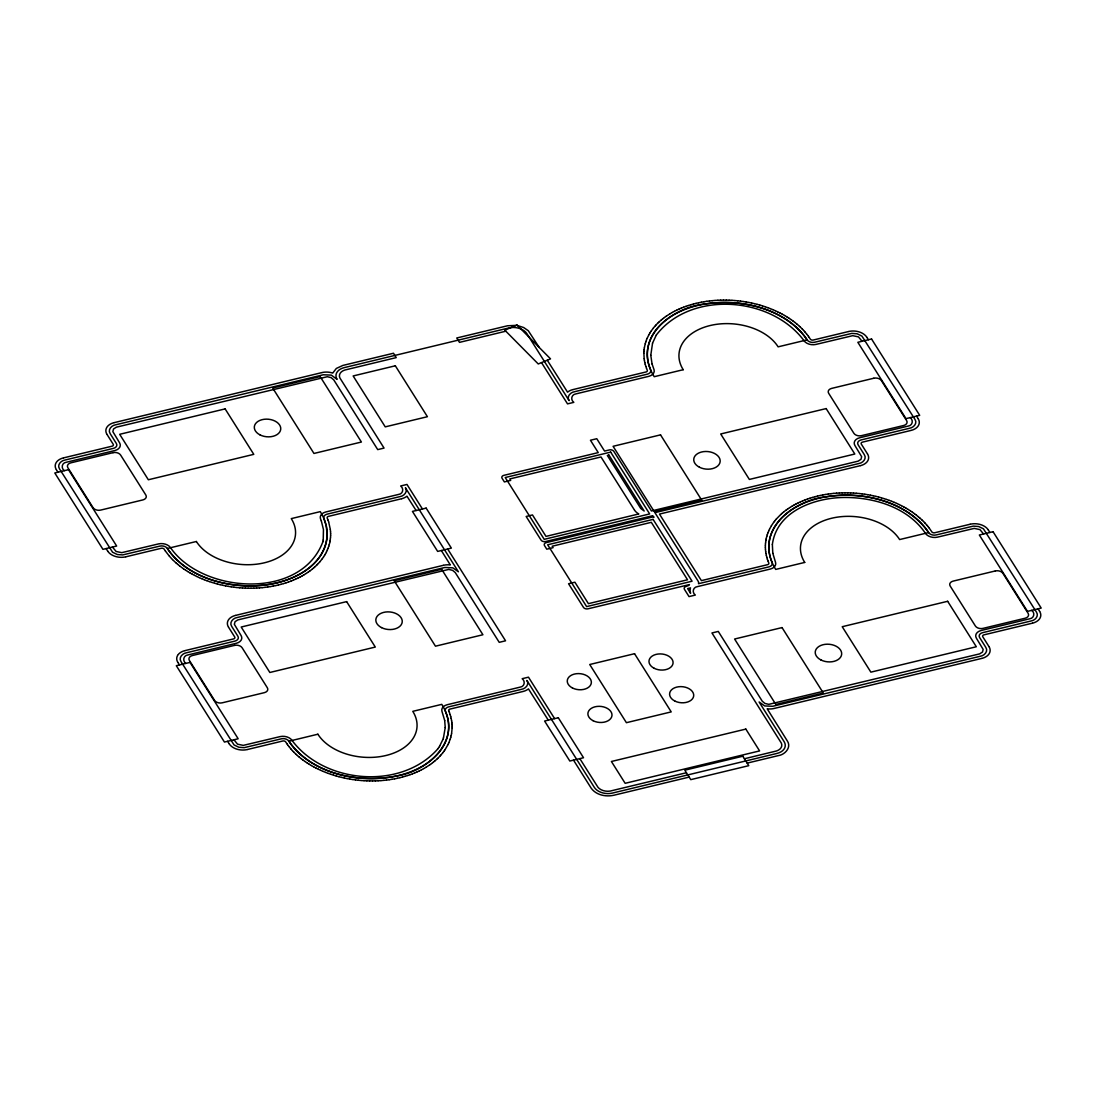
<?xml version="1.0" encoding="UTF-8"?>
<svg xmlns="http://www.w3.org/2000/svg" width="1096" height="1096" viewBox="0 0 1096 1096"><rect width="100%" height="100%" fill="white"/><g stroke="black" fill="none" stroke-linecap="round" stroke-linejoin="round"><path stroke-width="1.5" d="M330.54 537.067L330.622 535.314M445.223 727.566L443.455 737.855M452.127 728.032L451.593 733.539M643.873 353.022L643.955 351.268M765.378 545.74L765.46 543.986M772.365 544.493L772.803 553.206M330.348 538.944L330.526 537.204M643.969 351.131L644.133 349.377M765.474 543.849L765.652 542.095M772.365 544.465C776.872 510.544 815.712 497.351 845.578 497.461C875.307 497.557 908.2 507.749 925.531 533.451A9.22 6.124 5.1 0 0 937.409 537.163L974.234 528.395L979.961 529.601L983.564 533.999M323.224 540.013L323.457 529.587L321.32 520.874M330.088 540.821L330.334 539.081M644.16 349.24L644.407 347.501M765.666 541.958L765.912 540.232M322.882 541.739L323.21 540.04M329.718 542.684L330.06 540.958M451.223 735.416L451.566 733.676M644.434 347.364L645.229 343.788M765.94 540.095L766.282 538.355M322.882 541.753C300.866 600.54 202.267 593.648 170.469 547.603A9.22 6.124 5.1 0 0 158.591 543.89L121.766 552.658L116.135 551.494L112.436 547.055M329.266 544.534L329.691 542.821M450.771 737.265L451.196 735.539M766.31 538.232L766.734 536.506M328.718 546.37L329.225 544.671M450.223 739.101L450.73 737.389M645.27 343.651L645.777 341.952M652.545 343.199L650.777 355.241M766.775 536.382L767.282 534.67M328.074 548.192L328.677 546.507M442.866 739.526L443.455 737.868M450.182 739.225L448.853 742.718M645.818 341.815L646.421 340.13M652.545 343.171L656.312 335.034M767.323 534.547L767.926 532.861M327.348 549.986L328.019 548.329M442.866 739.54L439.688 746.02M646.462 340.007L647.147 338.335M767.981 532.725L768.652 531.053M326.526 551.768L327.293 550.124M448.031 744.485L448.798 742.841M647.202 338.212L648.873 334.801M768.707 530.93L769.474 529.286M325.622 553.521L326.471 551.891M447.976 744.622L445.058 749.678M769.529 529.149L771.379 525.806M324.622 555.247L325.553 553.644M648.942 334.677L649.86 333.074M323.553 556.946L324.553 555.371M649.942 332.951L650.942 331.376M656.326 335.006C691.014 290.07 771.283 296.386 804.026 340.719A9.22 6.124 5.1 0 0 815.904 344.432L852.715 335.677L858.456 336.883L862.059 341.267M438.688 747.582L439.674 746.034M771.447 525.669L773.625 522.422M322.375 558.618L323.471 557.069M651.024 331.252L653.367 328.06M437.605 749.116L438.674 747.609M443.88 751.349L444.976 749.801M322.293 558.741L319.799 561.878M437.592 749.143C400.93 790.339 324.306 783.832 291.974 740.321A9.22 6.124 5.1 0 0 280.096 736.608L243.285 745.376L237.544 744.17L233.941 739.773M442.633 752.993L443.798 751.472M773.708 522.299L774.872 520.778M653.463 327.937L654.696 326.457M441.304 754.596L442.537 753.103M774.968 520.669L776.201 519.175M178.388 654.353L178.758 653.956A9.206 6.124 5.1 0 1 179.086 653.627L179.511 653.243A9.206 6.124 5.1 0 1 179.908 652.942L180.388 652.586A9.206 6.124 5.1 0 1 180.813 652.312L181.347 652.01A9.206 6.124 5.1 0 1 181.826 651.764L182.402 651.49A9.206 6.124 5.1 0 1 182.909 651.284L183.539 651.051A9.206 6.124 5.1 0 1 184.073 650.873L184.799 650.682M318.388 563.454L319.69 561.988M654.792 326.334L656.107 324.882M439.893 756.172L441.209 754.719M776.311 519.052L780.681 514.558M316.881 564.988L318.278 563.563M656.216 324.759L657.6 323.334M438.4 757.72L439.784 756.281M315.319 566.495L316.771 565.098M657.723 323.224L659.176 321.827M436.825 759.213L438.277 757.829M313.661 567.961L315.196 566.605M659.299 321.731L660.833 320.375M435.167 760.679L436.701 759.323M780.804 514.449L782.338 513.092M311.935 569.386L313.538 568.057M660.957 320.265L662.546 318.95M433.454 762.104L435.044 760.788M782.462 512.983L784.065 511.668M310.141 570.756L311.812 569.482M662.683 318.84L664.354 317.566M431.646 763.487L433.317 762.2M784.188 511.572L785.859 510.284M664.477 317.47L666.217 316.223M308.277 572.098L310.017 570.865M785.983 510.188L787.723 508.955M429.783 764.816L431.523 763.583M666.354 316.127L670.163 313.689M306.346 573.386L308.14 572.194M787.86 508.859L789.654 507.654M429.646 764.912L425.837 767.364M304.332 574.633L306.195 573.482M789.805 507.571L791.668 506.407M670.3 313.607L672.232 312.497M302.263 575.838L304.181 574.729M791.819 506.325L793.737 505.215M423.768 768.556L425.7 767.447M672.382 312.401L674.355 311.346M300.14 576.989L302.112 575.921M793.888 505.133L795.86 504.064M421.645 769.707L423.618 768.639M674.52 311.264L676.547 310.25M297.948 578.085L299.975 577.071M796.025 503.982L798.052 502.968M419.453 770.803L421.481 769.789M676.712 310.168L678.794 309.195M295.701 579.126L297.783 578.167M798.217 502.886L800.299 501.913M417.206 771.858L419.289 770.885M678.972 309.127L681.109 308.195M293.386 580.127L295.523 579.209M800.477 501.845L802.615 500.927M414.891 772.844L417.028 771.927M681.274 308.127L683.466 307.264M291.029 581.072L293.221 580.195M802.779 500.858L804.971 499.982M412.534 773.79L414.726 772.913M683.63 307.195L685.877 306.373M288.618 581.949L290.851 581.14M805.149 499.913L807.382 499.091M410.123 774.68L412.37 773.858M686.055 306.305L688.329 305.537M286.166 582.784L288.44 582.017M807.56 499.036L809.834 498.269M407.671 775.502L409.945 774.735M688.507 305.483L690.836 304.77M283.659 583.565L285.988 582.839M810.013 498.201L812.342 497.488M405.164 776.283L407.493 775.571M113.943 422.714L113.231 422.905A9.206 6.124 5.1 0 0 112.683 423.083L112.066 423.316A9.206 6.124 5.1 0 0 111.545 423.522L110.97 423.796A9.206 6.124 5.1 0 0 110.504 424.042L109.97 424.344A9.206 6.124 5.1 0 0 109.532 424.632L109.052 424.974A9.206 6.124 5.1 0 0 108.668 425.275L108.244 425.659A9.206 6.124 5.1 0 0 107.901 425.988L107.531 426.399A9.206 6.124 5.1 0 0 107.257 426.741L106.956 427.18A9.206 6.124 5.1 0 0 106.723 427.55L106.49 428.002A9.206 6.124 5.1 0 0 106.326 428.399L106.161 428.865A9.206 6.124 5.1 0 0 106.038 429.262L105.956 429.755A9.206 6.124 5.1 0 0 105.901 430.166L105.874 430.646A9.206 6.124 5.1 0 0 105.887 431.057L105.942 431.55A9.206 6.124 5.1 0 0 106.011 431.975L106.134 432.454A9.206 6.124 5.1 0 0 106.257 432.865L106.449 433.358A9.206 6.124 5.1 0 0 106.641 433.756L106.928 434.276M63.294 457.95L62.568 458.155A9.206 6.124 5.1 0 0 62.034 458.334L61.403 458.553A9.206 6.124 5.1 0 0 60.897 458.772L60.321 459.046A9.206 6.124 5.1 0 0 59.842 459.279L59.307 459.594A9.206 6.124 5.1 0 0 58.883 459.868L58.389 460.21A9.206 6.124 5.1 0 0 58.006 460.526L57.581 460.895A9.206 6.124 5.1 0 0 57.252 461.224L56.882 461.635A9.206 6.124 5.1 0 0 56.595 461.991L56.293 462.43A9.206 6.124 5.1 0 0 56.074 462.8L55.841 463.252A9.206 6.124 5.1 0 0 55.663 463.635L55.499 464.115A9.206 6.124 5.1 0 0 55.389 464.512L55.293 464.992A9.206 6.124 5.1 0 0 55.238 465.403L55.225 465.896A9.206 6.124 5.1 0 0 55.238 466.307L55.28 466.8A9.206 6.124 5.1 0 0 55.348 467.211L55.471 467.704A9.206 6.124 5.1 0 0 55.608 468.115L55.8 468.595A9.206 6.124 5.1 0 0 55.992 469.006L56.266 469.513M691.014 304.715L693.371 304.044M572.852 389.614L572.126 389.82A9.206 6.124 5.1 0 0 571.578 389.984L570.961 390.217A9.206 6.124 5.1 0 0 570.454 390.423L569.865 390.697A9.206 6.124 5.1 0 0 569.399 390.943L568.865 391.258A9.206 6.124 5.1 0 0 568.427 391.532L567.947 391.875A9.206 6.124 5.1 0 0 567.564 392.176L547.274 360.214M401.643 498.721L402.369 498.516A9.206 6.124 5.1 0 0 402.917 498.338L403.534 498.105A9.206 6.124 5.1 0 0 404.04 497.899L404.63 497.625A9.206 6.124 5.1 0 0 405.095 497.379L405.63 497.077A9.206 6.124 5.1 0 0 406.068 496.803L406.548 496.447A9.206 6.124 5.1 0 0 406.931 496.146L416.124 510.517M281.124 584.278L283.48 583.62M235.448 615.431L234.736 615.637A9.206 6.124 5.1 0 0 234.188 615.801L233.571 616.034A9.206 6.124 5.1 0 0 233.064 616.253L232.475 616.514A9.206 6.124 5.1 0 0 232.01 616.76L231.475 617.075A9.206 6.124 5.1 0 0 231.037 617.349L230.557 617.692A9.206 6.124 5.1 0 0 230.174 617.993L229.749 618.377A9.206 6.124 5.1 0 0 229.406 618.706L229.037 619.117A9.206 6.124 5.1 0 0 228.763 619.473L228.461 619.898A9.206 6.124 5.1 0 0 228.228 620.281L227.995 620.733A9.206 6.124 5.1 0 0 227.831 621.117L227.667 621.583A9.206 6.124 5.1 0 0 227.557 621.994L227.461 622.473A9.206 6.124 5.1 0 0 227.406 622.884L227.379 623.364A9.206 6.124 5.1 0 0 227.393 623.788L227.447 624.282A9.206 6.124 5.1 0 0 227.516 624.693L227.639 625.186A9.206 6.124 5.1 0 0 227.763 625.597L227.954 626.076A9.206 6.124 5.1 0 0 228.146 626.474L228.434 626.994M911.201 430.372L911.927 430.166A9.206 6.124 5.1 0 0 912.461 430.002L913.091 429.769A9.206 6.124 5.1 0 0 913.598 429.564L914.174 429.29A9.206 6.124 5.1 0 0 914.653 429.043L915.187 428.728A9.206 6.124 5.1 0 0 915.612 428.454L916.092 428.111A9.206 6.124 5.1 0 0 916.489 427.81L916.914 427.426A9.206 6.124 5.1 0 0 917.242 427.098L917.612 426.687A9.206 6.124 5.1 0 0 917.9 426.33L918.201 425.906A9.206 6.124 5.1 0 0 918.421 425.536L918.654 425.07A9.206 6.124 5.1 0 0 918.832 424.686L918.996 424.221A9.206 6.124 5.1 0 0 919.106 423.81L919.202 423.33A9.206 6.124 5.1 0 0 919.243 422.919L919.27 422.44A9.206 6.124 5.1 0 0 919.256 422.015L919.215 421.522A9.206 6.124 5.1 0 0 919.147 421.111L919.023 420.617A9.206 6.124 5.1 0 0 918.886 420.206L918.695 419.727A9.206 6.124 5.1 0 0 918.503 419.33L918.229 418.809M860.552 465.622L861.264 465.416A9.206 6.124 5.1 0 0 861.812 465.238L862.429 465.019A9.206 6.124 5.1 0 0 862.936 464.8L863.525 464.526A9.206 6.124 5.1 0 0 863.99 464.293L864.525 463.978A9.206 6.124 5.1 0 0 864.963 463.704L865.443 463.361A9.206 6.124 5.1 0 0 865.826 463.046L866.251 462.676A9.206 6.124 5.1 0 0 866.593 462.348L866.963 461.937A9.206 6.124 5.1 0 0 867.237 461.58L867.539 461.142A9.206 6.124 5.1 0 0 867.772 460.772L868.005 460.32A9.206 6.124 5.1 0 0 868.169 459.936L868.333 459.457A9.206 6.124 5.1 0 0 868.443 459.06L868.539 458.58A9.206 6.124 5.1 0 0 868.594 458.169L868.621 457.676A9.206 6.124 5.1 0 0 868.607 457.265L868.553 456.772A9.206 6.124 5.1 0 0 868.484 456.361L868.361 455.868A9.206 6.124 5.1 0 0 868.238 455.457L868.046 454.977A9.206 6.124 5.1 0 0 867.854 454.566L867.566 454.059M812.52 497.433L814.876 496.776M523.148 691.439L523.874 691.234A9.206 6.124 5.1 0 0 524.422 691.055L525.039 690.836A9.206 6.124 5.1 0 0 525.546 690.617L526.135 690.343A9.206 6.124 5.1 0 0 526.601 690.11L527.135 689.795A9.206 6.124 5.1 0 0 527.573 689.521L528.053 689.179A9.206 6.124 5.1 0 0 528.436 688.863L548.288 720.154M402.629 776.995L404.986 776.338M1032.706 623.09L1033.432 622.898A9.206 6.124 5.1 0 0 1033.966 622.72L1034.597 622.487A9.206 6.124 5.1 0 0 1035.103 622.281L1035.679 622.007A9.206 6.124 5.1 0 0 1036.158 621.761L1036.693 621.459A9.206 6.124 5.1 0 0 1037.117 621.172L1037.611 620.829A9.206 6.124 5.1 0 0 1037.994 620.528L1038.419 620.144A9.206 6.124 5.1 0 0 1038.748 619.815L1039.118 619.418A9.206 6.124 5.1 0 0 1039.405 619.062L1039.707 618.624A9.206 6.124 5.1 0 0 1039.926 618.254L1040.159 617.802A9.206 6.124 5.1 0 0 1040.337 617.404L1040.501 616.938A9.206 6.124 5.1 0 0 1040.611 616.541L1040.707 616.062A9.206 6.124 5.1 0 0 1040.762 615.651L1040.775 615.157A9.206 6.124 5.1 0 0 1040.762 614.746L1040.721 614.253A9.206 6.124 5.1 0 0 1040.652 613.829L1040.529 613.349A9.206 6.124 5.1 0 0 1040.392 612.938L1040.2 612.445A9.206 6.124 5.1 0 0 1040.008 612.048L1039.734 611.527M982.057 658.34L982.77 658.134A9.206 6.124 5.1 0 0 983.318 657.97L983.934 657.737A9.206 6.124 5.1 0 0 984.455 657.518L985.03 657.258A9.206 6.124 5.1 0 0 985.496 657.011L986.03 656.696A9.206 6.124 5.1 0 0 986.469 656.422L986.948 656.079A9.206 6.124 5.1 0 0 987.332 655.778L987.756 655.394A9.206 6.124 5.1 0 0 988.099 655.066L988.469 654.655A9.206 6.124 5.1 0 0 988.743 654.298L989.044 653.874A9.206 6.124 5.1 0 0 989.277 653.49L989.51 653.038A9.206 6.124 5.1 0 0 989.674 652.654L989.839 652.189A9.206 6.124 5.1 0 0 989.962 651.778L990.044 651.298A9.206 6.124 5.1 0 0 990.099 650.887L990.126 650.408A9.206 6.124 5.1 0 0 990.113 649.983L990.058 649.49A9.206 6.124 5.1 0 0 989.989 649.079L989.866 648.585A9.206 6.124 5.1 0 0 989.743 648.174L989.551 647.695A9.206 6.124 5.1 0 0 989.359 647.298L989.072 646.777M693.562 304.003L695.96 303.387M278.535 584.935L280.932 584.332M815.068 496.721L817.465 496.118M400.04 777.653L402.438 777.05M114.231 422.631L321.813 372.613M505.831 331.198L459.498 342.363L456.744 337.993L507.517 325.772L516.285 325.375M63.568 457.881L112.217 446.154A2.302 1.534 5.1 0 0 113.285 444.387L107.038 434.468M573.126 389.546L646.174 371.928A2.302 1.534 5.1 0 0 647.311 370.338L646.517 368.325M848.564 331.54L813.095 340.075A2.302 1.534 5.1 0 1 810.382 339.226L809.149 337.376M125.93 556.782L161.4 548.247A2.302 1.534 5.1 0 1 164.112 549.096L165.345 550.959M401.369 498.79L328.321 516.408A2.302 1.534 5.1 0 0 327.183 517.983L327.978 519.997M910.927 430.454L862.278 442.181A2.302 1.534 5.1 0 0 861.209 443.935L867.457 453.854M235.736 615.363L443.318 565.331M652.682 515.723L654.038 517.216A3.452 2.302 5.1 0 0 651.723 517.202L546.288 542.616A3.452 2.302 5.1 0 0 544.493 545.561L546.781 549.192L553.11 547.671L552.192 546.219L651.312 522.326L687.535 579.784L588.415 603.663L574.893 582.209L568.564 583.743L583.469 607.376A3.452 2.302 5.1 0 0 588.004 608.801L689.453 584.593A9.206 6.124 5.1 0 0 689.069 584.908L688.644 585.278A9.206 6.124 5.1 0 0 688.302 585.606L686.219 586.387A3.452 2.302 5.1 0 0 684.438 589.319L689.028 596.594L695.344 595.073C691.645 592.443 693.138 587.018 697.426 586.62L770.378 569.03A9.22 6.138 5.1 0 0 775.543 562.385L772.803 553.233M860.264 465.69L659.463 514.079L701.399 580.633L767.68 564.645A2.302 1.534 5.1 0 0 768.817 563.056L768.022 561.042M185.073 650.599L233.722 638.872A2.302 1.534 5.1 0 0 234.791 637.119L228.543 627.2M970.07 524.258L934.6 532.793A2.302 1.534 5.1 0 1 931.888 531.957L929.394 528.327M247.436 749.513L282.905 740.965A2.302 1.534 5.1 0 1 285.618 741.814L286.851 743.677M522.874 691.508L449.826 709.126A2.302 1.534 5.1 0 0 448.689 710.715L448.771 710.934M1032.432 623.172L983.783 634.899A2.302 1.534 5.1 0 0 982.715 636.653L988.962 646.572M774.187 708.441L981.769 658.408M686.425 772.735L610.157 791.079A10.371 6.891 5.1 0 1 597.95 787.257L579.839 758.624M744.417 758.761L776.502 750.979A10.371 6.891 5.1 0 0 781.311 743.061L711.948 632.954L718.277 631.433L762.268 701.221L764.94 703.44L768.789 704.344L979.646 653.874L982.495 652.038L983.167 649.435L976.468 638.324A9.22 6.124 5.1 0 1 981.084 630.515L1029.637 618.815C1033.925 618.404 1035.419 612.993 1031.706 610.362M689.165 777.091L613.856 795.244C605.883 797.025 596.114 795.134 591.169 788.147L573.509 760.145M747.157 763.117L778.338 755.61C784.928 754.747 791.764 747.376 787.284 740.882L767.2 708.824A9.206 6.124 5.1 0 0 767.817 708.893L768.556 708.934A9.206 6.124 5.1 0 0 769.173 708.961L769.899 708.961A9.206 6.124 5.1 0 0 770.515 708.948L771.242 708.907A9.206 6.124 5.1 0 0 771.844 708.852L772.557 708.756A9.206 6.124 5.1 0 0 773.146 708.66L773.899 708.509M696.152 303.345L698.577 302.797M275.918 585.538L278.343 584.976M817.657 496.063L820.082 495.515M397.423 778.256L399.848 777.708M322.101 372.544L322.854 372.393A9.206 6.124 5.1 0 1 323.443 372.298L324.156 372.202A9.206 6.124 5.1 0 1 324.759 372.147L325.485 372.106A9.206 6.124 5.1 0 1 326.101 372.078L326.827 372.092A9.206 6.124 5.1 0 1 327.444 372.106L328.184 372.161A9.206 6.124 5.1 0 1 328.8 372.229L329.526 372.325A9.206 6.124 5.1 0 1 330.143 372.435L330.855 372.572A9.206 6.124 5.1 0 1 331.444 372.722L332.143 372.914A9.206 6.124 5.1 0 1 332.718 373.092L336.335 368.448L342.87 365.434L393.491 353.241L396.231 357.611L344.719 370.064A10.371 6.891 5.1 0 0 339.911 377.983L384.052 448.086L377.723 449.607L333.759 379.874L331.156 377.654L327.32 376.709L116.354 427.18L113.559 428.947L112.833 431.605L119.587 442.825A9.22 6.124 5.1 0 1 114.916 450.525L66.363 462.238C61.965 462.622 60.746 468.088 64.294 470.691M698.769 302.756L701.235 302.249M848.852 331.471L849.606 331.321A9.206 6.124 5.1 0 1 850.195 331.225L850.893 331.129A9.206 6.124 5.1 0 1 851.51 331.074L852.236 331.033A9.206 6.124 5.1 0 1 852.852 331.019L853.578 331.019A9.206 6.124 5.1 0 1 854.195 331.047L854.935 331.088A9.206 6.124 5.1 0 1 855.551 331.156L856.277 331.252A9.206 6.124 5.1 0 1 856.88 331.362L857.606 331.513A9.206 6.124 5.1 0 1 858.195 331.65L858.894 331.841A9.206 6.124 5.1 0 1 859.47 332.019L860.141 332.252A9.206 6.124 5.1 0 1 860.689 332.472L861.319 332.746A9.206 6.124 5.1 0 1 861.853 333.006L862.442 333.321A9.206 6.124 5.1 0 1 862.936 333.595L863.484 333.951A9.206 6.124 5.1 0 1 863.922 334.253L864.429 334.636A9.206 6.124 5.1 0 1 864.826 334.979L865.278 335.39A9.206 6.124 5.1 0 1 865.635 335.746L866.018 336.171A9.206 6.124 5.1 0 1 866.32 336.554L866.676 337.047M125.643 556.85L124.889 557.001A9.206 6.124 5.1 0 1 124.3 557.097L123.588 557.193A9.206 6.124 5.1 0 1 122.985 557.248L122.259 557.289A9.206 6.124 5.1 0 1 121.642 557.316L120.916 557.302A9.206 6.124 5.1 0 1 120.3 557.289L119.56 557.234A9.206 6.124 5.1 0 1 118.943 557.165L118.217 557.069A9.206 6.124 5.1 0 1 117.601 556.96L116.888 556.823A9.206 6.124 5.1 0 1 116.299 556.672L115.601 556.48A9.206 6.124 5.1 0 1 115.025 556.302L114.354 556.069A9.206 6.124 5.1 0 1 113.806 555.85L113.162 555.576A9.206 6.124 5.1 0 1 112.641 555.33L112.052 555.014A9.206 6.124 5.1 0 1 111.559 554.727L111.011 554.384A9.206 6.124 5.1 0 1 110.559 554.069L110.066 553.686A9.206 6.124 5.1 0 1 109.655 553.357L109.216 552.946A9.206 6.124 5.1 0 1 108.86 552.59L108.477 552.151A9.206 6.124 5.1 0 1 108.175 551.768L107.819 551.274M273.26 586.072L275.726 585.579M652.394 515.778L545.589 541.52A3.452 2.302 5.1 0 1 541.054 540.109L526.149 516.463L532.478 514.942L546 536.396L638.804 513.942A9.206 6.124 5.1 0 1 638.31 513.668L637.762 513.312A9.206 6.124 5.1 0 1 637.31 512.996L636.817 512.627A9.206 6.124 5.1 0 1 636.406 512.284L635.968 511.873A9.206 6.124 5.1 0 1 635.611 511.517L635.214 511.079A9.206 6.124 5.1 0 1 634.913 510.709L634.557 510.202M443.606 565.262L444.36 565.111A9.206 6.124 5.1 0 1 444.949 565.015L445.661 564.92A9.206 6.124 5.1 0 1 446.264 564.865L446.99 564.824A9.206 6.124 5.1 0 1 447.606 564.81L448.333 564.81A9.206 6.124 5.1 0 1 448.963 564.837L449.689 564.878A9.206 6.124 5.1 0 1 450.305 564.947L441.346 550.521M820.274 495.474L822.74 494.967M970.357 524.203L971.111 524.052A9.206 6.124 5.1 0 1 971.7 523.943L972.412 523.861A9.206 6.124 5.1 0 1 973.015 523.792L973.741 523.751A9.206 6.124 5.1 0 1 974.358 523.737L975.084 523.737A9.206 6.124 5.1 0 1 975.7 523.765L976.44 523.82A9.206 6.124 5.1 0 1 977.057 523.874L977.783 523.984A9.206 6.124 5.1 0 1 978.399 524.08L979.112 524.231A9.206 6.124 5.1 0 1 979.701 524.368L980.399 524.559A9.206 6.124 5.1 0 1 980.975 524.737L981.646 524.984A9.206 6.124 5.1 0 1 982.194 525.19L982.838 525.477A9.206 6.124 5.1 0 1 983.359 525.724L983.948 526.039A9.206 6.124 5.1 0 1 984.441 526.313L984.989 526.669A9.206 6.124 5.1 0 1 985.441 526.984L985.934 527.354A9.206 6.124 5.1 0 1 986.345 527.697L986.784 528.108A9.206 6.124 5.1 0 1 987.14 528.464L987.523 528.902A9.206 6.124 5.1 0 1 987.825 529.272L988.181 529.779M247.148 749.568L246.395 749.719A9.206 6.124 5.1 0 1 245.805 749.828L245.107 749.911A9.206 6.124 5.1 0 1 244.49 749.979L243.764 750.02A9.206 6.124 5.1 0 1 243.148 750.034L242.422 750.034A9.206 6.124 5.1 0 1 241.805 750.007L241.065 749.952A9.206 6.124 5.1 0 1 240.449 749.897L239.723 749.787A9.206 6.124 5.1 0 1 239.12 749.691L238.394 749.541A9.206 6.124 5.1 0 1 237.805 749.404L237.106 749.212A9.206 6.124 5.1 0 1 236.531 749.02L235.859 748.787A9.206 6.124 5.1 0 1 235.311 748.582L234.681 748.294A9.206 6.124 5.1 0 1 234.147 748.047L233.558 747.732A9.206 6.124 5.1 0 1 233.064 747.458L232.516 747.102A9.206 6.124 5.1 0 1 232.078 746.787L231.571 746.417A9.206 6.124 5.1 0 1 231.174 746.075L230.722 745.664A9.206 6.124 5.1 0 1 230.366 745.307L229.982 744.869A9.206 6.124 5.1 0 1 229.681 744.499L229.324 743.992M394.765 778.804L397.232 778.297M701.426 302.208L703.92 301.77M270.575 586.552L273.055 586.113M822.945 494.94L825.425 494.488M392.08 779.283L394.574 778.831M704.125 301.743L706.646 301.345M825.63 494.46L828.151 494.077M267.849 586.976L270.37 586.593M389.354 779.694L391.875 779.311M706.838 301.318L709.386 300.989M828.343 494.036L830.891 493.707M265.109 587.333L267.657 587.004M386.614 780.064L389.162 779.736M709.578 300.962L712.153 300.688M831.097 493.693L833.659 493.406M262.341 587.634L264.903 587.36M383.847 780.352L386.422 780.078M712.345 300.674L714.935 300.455M833.864 493.392L836.44 493.173M259.56 587.867L262.136 587.662M381.065 780.599L383.655 780.379M715.14 300.441L717.729 300.277M836.645 493.159L839.248 492.995M256.752 588.045L259.355 587.894M378.271 780.763L380.86 780.612M717.935 300.263L720.552 300.167M839.44 492.995L842.057 492.885M253.943 588.155L256.56 588.059M375.449 780.886L378.065 780.777M720.757 300.167L723.374 300.112M842.262 492.885L844.879 492.844M251.121 588.21L253.738 588.168M372.626 780.927L375.243 780.886M723.579 300.112L726.21 300.126M845.085 492.844L847.715 492.844M248.285 588.196L250.916 588.21M369.79 780.914L372.421 780.927M726.415 300.126L729.046 300.208M847.92 492.858L850.551 492.926M245.449 588.127L248.08 588.196M366.955 780.845L369.585 780.914M729.251 300.208L731.895 300.345M850.756 492.926L853.4 493.063M242.6 587.99L245.244 588.114M364.105 780.708L366.749 780.832M732.101 300.345L734.731 300.537M853.606 493.077L856.236 493.255M239.764 587.785L242.394 587.977M361.269 780.516L363.899 780.695M734.937 300.551L737.567 300.797M856.442 493.282L859.072 493.515M236.928 587.525L239.558 587.771M358.433 780.256L361.064 780.489M737.772 300.825L740.389 301.126M859.278 493.543L861.894 493.844M234.106 587.209L236.722 587.511M355.611 779.927L358.228 780.229M740.595 301.14L743.211 301.51M862.1 493.871L864.717 494.228M231.283 586.826L233.9 587.182M352.789 779.544L355.405 779.9M743.417 301.537L746.02 301.948M864.922 494.255L867.525 494.666M228.475 586.387L231.078 586.798M349.98 779.105L352.583 779.516M746.212 301.975L748.801 302.455M867.717 494.707L870.306 495.173M225.694 585.88L228.283 586.346M347.199 778.598L349.788 779.064M749.006 302.496L751.568 303.017M517.572 325.581L523.71 327.553L528.313 330.745L539.232 347.459M870.512 495.214L873.074 495.735M222.926 585.319L225.488 585.839M344.432 778.037L346.994 778.557M751.774 303.058L754.308 303.633M873.279 495.776L875.814 496.365M220.186 584.689L222.721 585.264M341.692 777.407L344.226 777.996M754.514 303.688L757.035 304.318M876.019 496.406L878.54 497.036M217.46 584.004L219.981 584.648M338.965 776.735L341.486 777.365M757.226 304.373L759.72 305.058M878.732 497.091L881.239 497.776M214.761 583.264L217.268 583.963M336.28 775.995L338.774 776.68M759.925 305.113L762.391 305.853M881.431 497.831L883.897 498.57M212.103 582.469L214.569 583.209M333.609 775.187L336.075 775.941M762.583 305.921L765.008 306.702M884.088 498.639L886.527 499.434M209.473 581.62L211.912 582.414M330.992 774.338L333.417 775.132M765.2 306.77L767.597 307.62M886.705 499.488L889.116 500.338M206.884 580.716L209.295 581.551M328.403 773.433L330.8 774.283M767.789 307.688L770.159 308.579M889.294 500.406L891.665 501.297M204.336 579.757L206.706 580.647M325.841 772.475L328.211 773.365M770.337 308.647L772.666 309.593M891.843 501.365L894.172 502.31M201.828 578.729L204.157 579.674M323.334 771.461L325.663 772.406M772.844 309.675L775.132 310.661M894.35 502.393L896.638 503.379M199.362 577.674L201.65 578.661M320.868 770.392L323.156 771.379M775.31 310.743L777.543 311.785M896.816 503.461L899.049 504.503M196.951 576.551L199.184 577.592M318.457 769.269L320.69 770.31M777.722 311.867L779.914 312.949M899.227 504.585L901.419 505.667M194.581 575.386L196.773 576.469M316.086 768.104L318.278 769.187M780.078 313.031L782.215 314.168M901.583 505.749L903.721 506.886M192.28 574.167L194.417 575.29M313.785 766.885L315.922 768.022M782.393 314.251L784.476 315.429M903.899 506.969L905.981 508.147M190.019 572.907L192.101 574.071M311.524 765.625L313.607 766.789M784.64 315.525L786.681 316.73M906.145 508.243L908.187 509.462M187.813 571.591L189.855 572.811M309.319 764.309L311.36 765.529M786.832 316.84L788.819 318.087M908.337 509.558L910.324 510.818M185.676 570.235L187.663 571.495M307.181 762.953L309.168 764.213M788.969 318.196L790.901 319.484M910.475 510.914L912.406 512.216M183.594 568.838L185.525 570.139M305.099 761.556L307.031 762.857M791.038 319.594L792.915 320.923M912.557 512.312L914.42 513.654M183.443 568.742L179.634 565.92M303.085 760.117L304.962 761.46M793.052 321.032L794.86 322.402M914.557 513.75L916.366 515.134M301.14 758.638L302.948 760.021M794.997 322.512L796.737 323.923M916.503 515.243L918.243 516.641M177.758 564.399L179.497 565.81M299.263 757.13L301.003 758.528M796.874 324.032L798.546 325.471M918.38 516.75L920.051 518.202M175.949 562.851L177.621 564.289M297.454 755.569L299.126 757.007M798.669 325.594L800.272 327.06M920.174 518.312L921.777 519.792M175.826 562.741L172.552 559.645M295.728 753.98L297.331 755.459M800.395 327.183L801.93 328.69M921.9 519.901L923.448 521.408M294.071 752.363L295.605 753.87M802.053 328.814L803.519 330.348M923.558 521.532L925.024 523.066M172.442 559.522L169.469 556.302M292.481 750.705L293.947 752.24M803.628 330.471L805.026 332.033M925.134 523.189L926.531 524.751M290.974 749.02L292.372 750.582M805.135 332.156L806.451 333.746M926.641 524.874L927.956 526.464M169.359 556.179L165.441 551.083M289.55 747.308L290.865 748.897M806.546 333.869L807.793 335.472M928.052 526.587L929.298 528.204M288.207 745.568L289.454 747.184M807.889 335.609L809.053 337.239M286.947 743.814L288.111 745.444M866.813 337.253L868.388 339.746M916.53 416.11L918.106 418.617M988.318 529.971L989.894 532.464M1038.035 608.828L1039.611 611.335M910.201 417.631C913.749 420.22 912.502 425.645 908.187 426.084L859.579 437.797A9.22 6.124 5.1 0 0 854.907 445.497L861.662 456.717L860.99 459.32L858.127 461.156L651.449 510.983L613.842 451.36A3.452 2.302 5.1 0 0 609.308 449.935L604.567 451.073L596.772 438.715L590.443 440.236L598.238 452.607L503.872 475.349A3.452 2.302 5.1 0 0 502.078 478.281L504.379 481.925L510.695 480.404L509.777 478.938L600.992 456.964L634.433 510.01M541.506 362.612L567.523 403.876L573.838 402.355C570.112 399.725 571.646 394.3 575.921 393.889L648.873 376.312A9.22 6.138 5.1 0 0 654.038 369.667L652.079 364.009M422.453 508.996L406.972 484.446L400.656 485.98C404.15 488.556 403.027 494.063 398.574 494.433L325.622 512.024A9.22 6.138 5.1 0 0 320.457 518.668L321.306 520.847M447.675 549L505.557 640.804L499.228 642.338L455.237 572.55L452.566 570.331L448.716 569.427L237.873 619.898L235.065 621.665L234.339 624.323L241.093 635.543A9.22 6.124 5.1 0 1 236.421 643.256L187.868 654.956C183.512 655.353 182.237 660.806 185.799 663.409M554.617 718.62L528.478 677.177L522.162 678.698C525.696 681.287 524.463 686.699 520.134 687.137L447.127 704.742A9.22 6.138 5.1 0 0 441.962 711.386L444.702 720.538M56.389 469.718L57.965 472.212M106.107 548.575L107.682 551.083M177.894 662.436L179.47 664.943M227.612 741.307L229.187 743.8M177.771 662.244L177.497 661.724A9.206 6.124 5.1 0 1 177.305 661.326L177.114 660.833A9.206 6.124 5.1 0 1 176.977 660.422L176.853 659.943A9.206 6.124 5.1 0 1 176.785 659.518L176.744 659.025A9.206 6.124 5.1 0 1 176.73 658.614L176.757 658.121A9.206 6.124 5.1 0 1 176.799 657.71L176.894 657.23A9.206 6.124 5.1 0 1 177.004 656.833L177.168 656.367A9.206 6.124 5.1 0 1 177.346 655.97L177.579 655.518A9.206 6.124 5.1 0 1 178.21 654.627M448.785 710.948L449.483 712.729M767.364 559.166L767.967 560.905M645.859 366.448L646.462 368.188M449.538 712.852L450.141 714.606M328.033 520.134L328.636 521.874M766.816 557.275L767.323 559.029M645.297 364.557L645.818 366.311M450.182 714.743L450.703 716.496M328.677 522.011L330.321 529.464M766.337 555.384L766.775 557.138M652.065 363.982L650.777 355.255M644.832 362.666L645.27 364.42M450.73 716.633L451.168 718.387M765.967 553.48L766.31 555.247M644.462 360.762L644.804 362.529M451.196 718.524L451.538 720.291M765.679 551.589L765.94 553.343M644.174 358.858L644.434 360.625M451.566 720.428L451.826 722.182M444.702 720.565L445.223 727.538M765.488 549.685L765.666 551.439M644.16 358.721L643.873 353.159M451.84 722.333L452.018 724.086M330.334 529.601L330.513 531.368M765.392 547.781L765.474 549.534M452.031 724.223L452.114 725.99M330.526 531.505L330.608 533.273M765.378 545.877L765.378 547.644M452.127 726.127L452.127 727.895M330.622 533.41L330.622 535.163M327.17 534.999C325.033 568.303 287.933 583.949 258.793 585.593C225.297 587.648 187.197 577.4 167.373 548.48A5.768 3.836 5.1 0 0 159.811 546.109L122.697 554.919L117.395 554.549L112.573 552.233L59.554 468.951C56.8 465.033 60.951 460.567 64.952 460.06L113.381 448.387A5.768 3.836 5.1 0 0 116.368 443.483L110.203 433.715C107.463 429.783 111.614 425.317 115.601 424.823L323.32 374.764L331.307 375.12L337.102 379.394A13.823 9.193 5.1 0 1 344.254 367.626L508.736 327.978A13.823 9.193 5.1 0 1 526.888 333.664L569.098 400.615C566.358 396.697 570.509 392.217 574.496 391.724L647.352 374.161A5.754 3.836 5.1 0 0 650.572 369.722C635.776 335.171 674.081 306.743 705.043 304.003C741.595 298.441 784.942 308.058 807.108 339.856A5.768 3.836 5.1 0 0 814.684 342.226L851.798 333.403L857.099 333.773L861.922 336.088L914.941 419.371C917.695 423.289 913.53 427.769 909.543 428.262L861.114 439.934A5.768 3.836 5.1 0 0 858.127 444.839L864.292 454.621C867.032 458.539 862.881 463.005 858.894 463.512L654.929 512.668L698.029 581.017A6.918 4.603 5.1 0 1 698.495 583.702L768.858 566.892A5.754 3.836 5.1 0 0 772.077 562.44C757.254 527.751 795.655 499.502 826.631 496.707C863.155 491.172 906.474 500.804 928.627 532.574A5.768 3.836 5.1 0 0 936.19 534.944L973.303 526.121L978.605 526.505L983.427 528.806L1036.446 612.089C1039.172 615.966 1035.131 620.418 1031.185 620.953L982.619 632.666A5.768 3.836 5.1 0 0 979.632 637.571L985.797 647.339C988.537 651.257 984.386 655.723 980.399 656.23L772.68 706.29L764.693 705.934L759.103 701.974L784.12 741.65A13.823 9.193 5.1 0 1 776.968 753.432L612.486 793.066A13.823 9.193 5.1 0 1 594.333 787.38L526.902 680.438C529.642 684.356 525.491 688.822 521.504 689.329L448.648 706.879A5.754 3.836 5.1 0 0 445.428 711.331C459.567 743.458 425.536 772.05 396.094 776.064C358.228 783.626 312.196 774.365 288.906 741.225A5.768 3.836 5.1 0 0 281.316 738.827L244.203 747.65L238.901 747.267L234.078 744.965L181.059 661.683C178.306 657.751 182.47 653.285 186.457 652.778L234.887 641.105A5.768 3.836 5.1 0 0 237.873 636.201L231.708 626.433C228.968 622.514 233.119 618.034 237.106 617.541L444.825 567.481L452.812 567.838L458.402 571.797L405.397 487.72C408.109 491.583 404.068 496.036 400.122 496.57L327.142 514.161A5.754 3.836 5.1 0 0 323.923 518.614L326.266 525.929L327.17 534.999M689.754 590.032L690.603 593.333L687.603 588.566L690.535 587.853L689.754 590.032M517.065 325.06L504.79 330.156L538.259 363.968L550.535 358.872L517.065 325.06M320.142 376.572L272.685 388.011L313.963 453.456L361.406 442.031L320.142 376.572M395.327 365.79L353.145 375.955L385.244 426.865L427.413 416.699L395.327 365.79M225.132 408.89L119.683 434.304L148.344 479.76L253.779 454.347L225.132 408.89M113.039 452.662L70.87 462.827A5.768 3.836 5.1 0 0 67.883 467.732L93.105 507.736A5.768 3.836 5.1 0 0 100.668 510.092L142.85 499.927A5.768 3.836 5.1 0 0 145.823 495.022L120.601 455.032A5.768 3.836 5.1 0 0 113.039 452.662M68.514 469.677L54.8 472.979L102.942 549.343L116.656 546.041L68.514 469.677M683.219 369.708L654.23 376.695A83.543 55.581 5.1 0 1 697.426 305.551A83.543 55.581 5.1 0 1 807.122 339.856L778.119 346.843A51.855 34.497 5.1 0 0 710.044 325.553A51.855 34.497 5.1 0 0 683.219 369.708M871.553 338.993L857.839 342.295L905.981 418.645L919.695 415.343L871.553 338.993M196.376 541.493L167.373 548.48A83.543 55.581 5.1 0 0 277.069 582.784L277.11 582.771A83.543 55.581 5.1 0 0 320.265 511.627L291.276 518.614A51.855 34.497 5.1 0 1 264.451 562.782A51.855 34.497 5.1 0 1 196.376 541.493M873.827 378.23L831.645 388.395A5.768 3.836 5.1 0 0 828.672 393.3L853.88 433.304A5.768 3.836 5.1 0 0 861.456 435.66L903.625 425.508A5.768 3.836 5.1 0 0 906.611 420.59L881.39 380.6A5.768 3.836 5.1 0 0 873.827 378.23M660.532 434.865L613.089 446.305L654.353 511.75L701.81 500.324L660.532 434.865M610.678 452.114L505.242 477.527L544.219 539.342L649.654 513.928L610.678 452.114M608.897 455.059L607.321 455.443L640.735 508.462L644.174 511.024L608.897 455.059M826.151 408.575L720.702 433.975L749.363 479.432L854.812 454.018L826.151 408.575M426.139 508.106L412.439 511.407L437.66 551.411L451.36 548.11L426.139 508.106M441.647 569.29L394.19 580.729L435.468 646.188L482.911 634.748L441.647 569.29M653.093 519.381L547.658 544.794L586.634 606.609L692.069 581.209L653.093 519.381M346.637 601.622L241.189 627.022L269.849 672.478L375.298 647.065L346.637 601.622M234.544 645.38L192.375 655.545A5.768 3.836 5.1 0 0 189.389 660.45L214.611 700.454A5.768 3.836 5.1 0 0 222.173 702.824L264.355 692.658A5.768 3.836 5.1 0 0 267.328 687.754L242.12 647.75A5.768 3.836 5.1 0 0 234.544 645.38M190.019 662.395L176.305 665.697L224.447 742.061L238.161 738.759L190.019 662.395M804.724 562.426L775.735 569.413A83.543 55.581 5.1 0 1 818.931 498.269A83.543 55.581 5.1 0 1 928.627 532.574L899.624 539.561A51.855 34.497 5.1 0 0 831.549 518.271A51.855 34.497 5.1 0 0 804.724 562.426M993.058 531.711L979.345 535.012L1027.486 611.376L1041.2 608.075L993.058 531.711M634.543 653.709L589.73 664.505L626.405 722.689L671.218 711.893L634.543 653.709M317.881 734.21L288.906 741.225A83.543 55.581 5.1 0 0 398.574 775.502A83.543 55.581 5.1 0 0 441.77 704.358L412.781 711.345A51.855 34.497 5.1 0 1 385.956 755.5A51.855 34.497 5.1 0 1 317.881 734.21M995.332 570.947L953.15 581.113A5.768 3.836 5.1 0 0 950.177 586.018L975.399 626.022A5.768 3.836 5.1 0 0 982.961 628.392L1025.13 618.226A5.768 3.836 5.1 0 0 1028.117 613.322L1002.895 573.318A5.768 3.836 5.1 0 0 995.332 570.947M782.037 627.583L734.594 639.023L775.858 704.468L823.315 693.042L782.037 627.583M947.656 601.293L842.221 626.707L870.868 672.149L976.317 646.75L947.656 601.293M558.302 717.743L544.602 721.045L569.824 761.035L583.524 757.733L558.302 717.743M745.842 729.087L611.404 761.487L625.158 783.311L759.597 750.911L745.842 729.087M742.8 756.213L684.808 770.187L690.781 779.64L748.774 765.666L742.8 756.213M654.161 668.286A12.097 8.056 5.1 0 0 673.054 663.231A12.097 8.056 5.1 0 0 655.846 654.449A12.097 8.056 5.1 0 0 654.161 668.286M572.441 687.973A12.097 8.056 5.1 0 0 591.333 682.931A12.097 8.056 5.1 0 0 574.126 674.136A12.097 8.056 5.1 0 0 572.441 687.973M674.794 701.015A12.097 8.056 5.1 0 0 693.686 695.96A12.097 8.056 5.1 0 0 676.479 687.165A12.097 8.056 5.1 0 0 674.794 701.015M593.073 720.702A12.097 8.056 5.1 0 0 611.965 715.661A12.097 8.056 5.1 0 0 594.758 706.865A12.097 8.056 5.1 0 0 593.073 720.702M260.026 434.893A13.248 8.809 5.1 0 0 280.713 429.358A13.248 8.809 5.1 0 0 261.876 419.727A13.248 8.809 5.1 0 0 260.026 434.893M381.531 627.611A13.248 8.809 5.1 0 0 402.218 622.09A13.248 8.809 5.1 0 0 383.381 612.459A13.248 8.809 5.1 0 0 381.531 627.611M699.44 467.225A13.248 8.809 5.1 0 0 720.14 461.69A13.248 8.809 5.1 0 0 701.289 452.073A13.248 8.809 5.1 0 0 699.44 467.225M820.945 659.956A13.248 8.809 5.1 0 0 841.646 654.422A13.248 8.809 5.1 0 0 822.795 644.791A13.248 8.809 5.1 0 0 820.945 659.956"/></g></svg>
